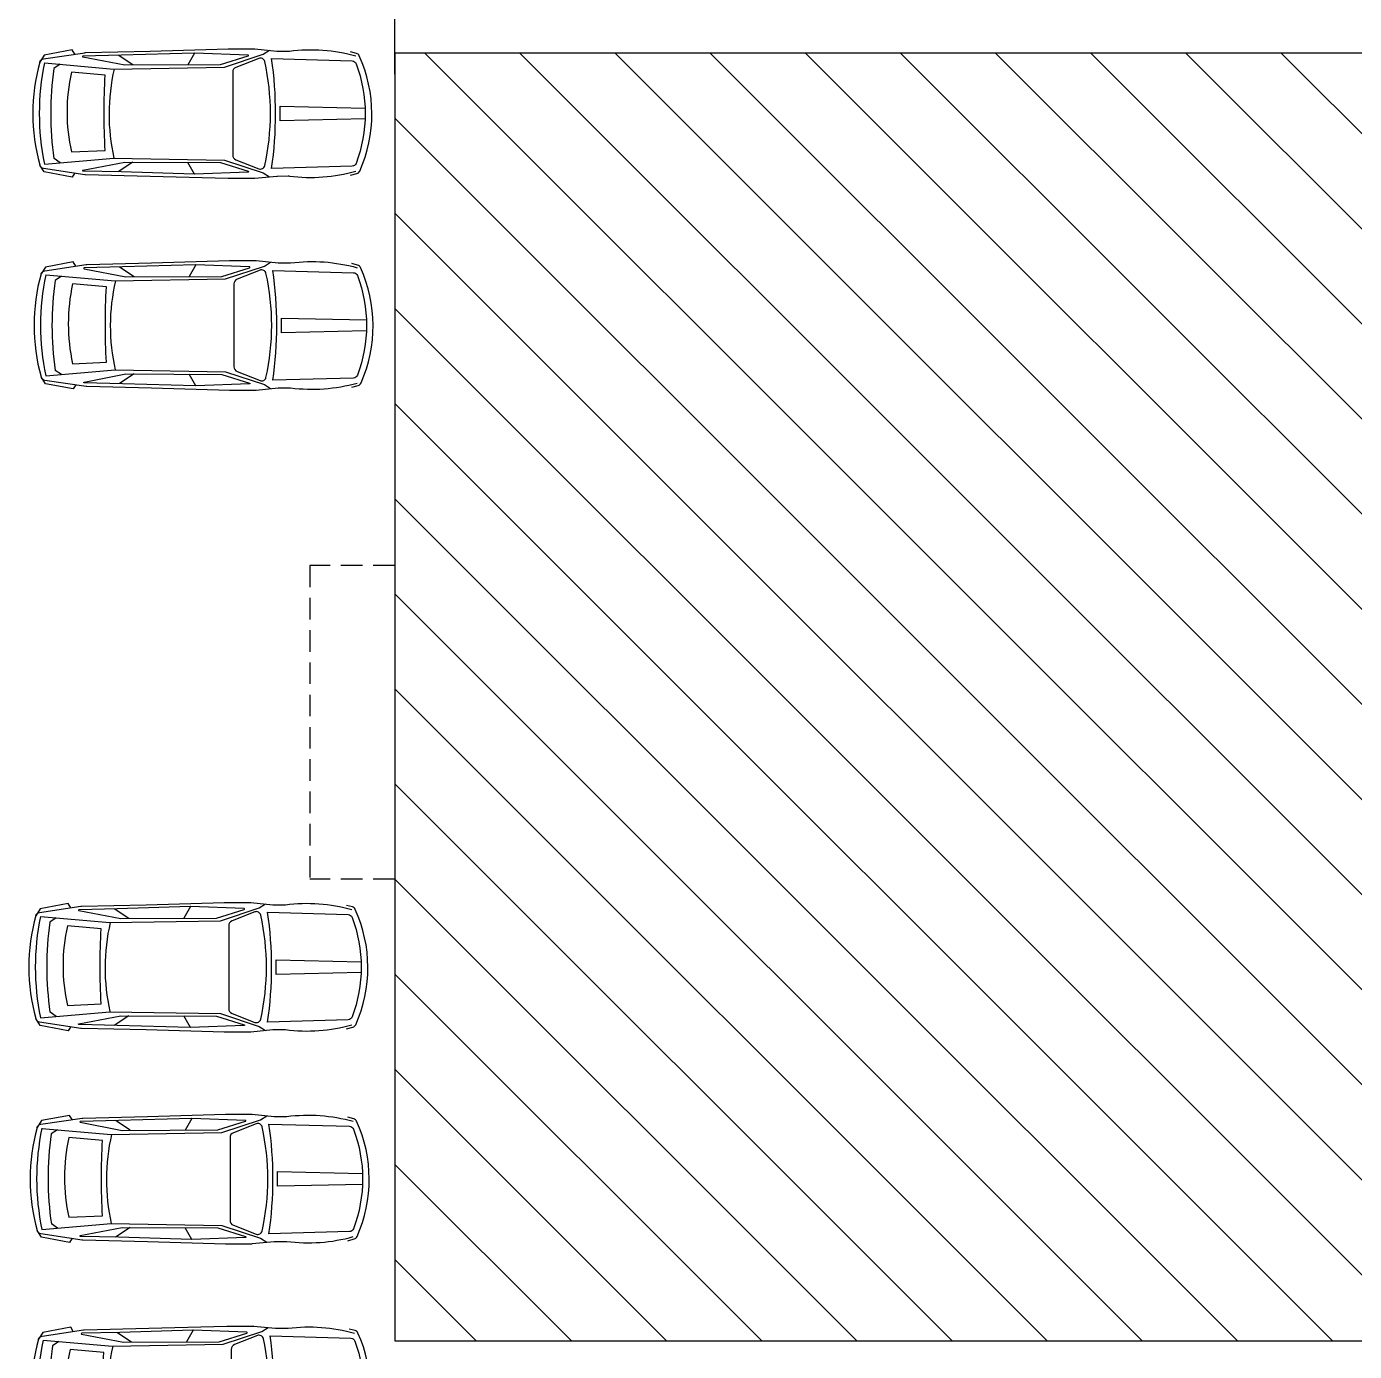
# Model space of a CAD drawing. Extents: x -30 to 1202, y 231 to 898.
# Drawn here: x 95 to 110.66, y 393.66 to 409.29 of the extents above; entities that cross this region are included whole.
import ezdxf

# ---------------------------------------------------------------- set-up
doc = ezdxf.new("R2010")
doc.units = 0
doc.header["$LTSCALE"] = 0.04
doc.linetypes.add('DASHED2', pattern=[9.525, 6.35, -3.175])
doc.layers.get('0').update_dxf_attribs({"linetype": 'CONTINUOUS'})
for name, color, linetype in [('PISO', 1, 'CONTINUOUS'), ('PISOS', 1, 'CONTINUOUS'), ('PISOS1', 3, 'CONTINUOUS'), ('PROYECCIÓN', 2, 'DASHED2')]:
    doc.layers.add(name, color=color, linetype=linetype)

# ---------------------------------------------------------------- blocks, each defined once
blk = doc.blocks.new('Aupln001')
for p, q in [((-2.821, 0.58), (-2.994, 0.694)), ((-2.093, 0.72), (-2.17, 0.582)), ((-3.678, 0.587), (-3.751, 0.537)), ((-3.678, -0.575), (-3.75, -0.526)), ((-2.821, -0.568), (-2.994, -0.682)), ((-2.093, -0.708), (-2.17, -0.571))]:
    blk.add_line(p, q)
for points in [[(-3.506, 0.706), (-3.537, 0.756), (-3.865, 0.694), (-3.918, 0.613, -0.296775), (-3.875, 0.651), (-3.386, 0.724, -0.031441), (-3.379, 0.725), (-2.615, 0.743, 0.001455), (-2.615, 0.743), (-1.694, 0.77, -0.007326), (-1.692, 0.77), (-1.386, 0.77, -0.025363), (-1.38, 0.77), (-1.12, 0.743, 0.024637), (-1.115, 0.743), (-0.986, 0.743, 0.032795), (-0.973, 0.743, -0.100755), (-0.189, 0.686)], [(-0.253, -0.723), (-0.177, -0.703, 0.226888), (-0.143, -0.674, 0.214205), (-0.149, 0.687, 0.224603), (-0.183, 0.716), (-0.253, 0.734)], [(-3.506, -0.695), (-3.537, -0.745), (-3.865, -0.683), (-3.918, -0.602, 0.296775), (-3.875, -0.64), (-3.386, -0.713, 0.031441), (-3.379, -0.714), (-2.615, -0.732, -0.001455), (-2.615, -0.732), (-1.694, -0.759, 0.007326), (-1.692, -0.759), (-1.386, -0.759, 0.025363), (-1.38, -0.758), (-1.12, -0.732, -0.024637), (-1.115, -0.732), (-0.986, -0.731, -0.032795), (-0.973, -0.732, 0.100755), (-0.189, -0.675)]]:
    blk.add_lwpolyline(points, format="xyb")
for points in [[(-3.862, 0.603), (-3.043, 0.531), (-1.74, 0.554), (-1.283, 0.705), (-1.209, 0.752)], [(-0.079, -0.058), (-1.081, -0.081), (-1.081, 0.092), (-0.079, 0.069)], [(-3.862, -0.592), (-3.043, -0.52), (-1.74, -0.543), (-1.283, -0.693), (-1.209, -0.741)]]:
    blk.add_lwpolyline(points)
for points in [[(-2.957, 0.695, -0.001613), (-2.958, 0.695), (-3.408, 0.684, 0.898845), (-3.409, 0.674), (-2.916, 0.579), (-1.785, 0.584), (-1.458, 0.686, 0.843434), (-1.459, 0.696), (-2.092, 0.72, 0.016499), (-2.095, 0.72)], [(-1.264, 0.62, 0.460891), (-1.334, 0.657), (-1.603, 0.551, 0.30819), (-1.642, 0.494), (-1.642, -0.482, 0.30819), (-1.603, -0.54), (-1.334, -0.646, 0.460891), (-1.264, -0.609, 0.109577)], [(-0.233, -0.616), (-1.183, -0.643, 0.072437), (-1.183, 0.654), (-0.233, 0.627, -0.304109), (-0.186, 0.593, -0.182739), (-0.186, -0.582, -0.304109)], [(-3.545, -0.447), (-3.146, -0.429, -0.030108), (-3.146, 0.459), (-3.545, 0.494, 0.109099)], [(-2.957, -0.683, 0.001613), (-2.958, -0.683), (-3.408, -0.673, -0.898845), (-3.409, -0.663), (-2.916, -0.568), (-1.785, -0.573), (-1.458, -0.675, -0.843434), (-1.459, -0.685), (-2.092, -0.708, -0.016499), (-2.095, -0.708)]]:
    blk.add_lwpolyline(points, format="xyb", close=True)
for centre, radius, start, end in [((-1.703, 0.006), 2.297, 164.6672, 195.3328), ((-1.004, 0.006), 2.92, 168.1984, 191.8016), ((-0.075, 0.009), 3.714, 171.8338, 188.2809), ((-0.749, -0.001), 2.352, 166.9232, 192.7419)]:
    blk.add_arc(centre, radius, start, end)

msp = doc.modelspace()

# ---------------------------------------------------------------- linework, layer by layer
at = {"layer": 'PISO'}
msp.add_line((99.339, 408.732), (99.339, 425.525), dxfattribs=at)
at = {"layer": 'PISOS'}
for p, q in [((114.893, 393.781), (99.693, 408.981)), ((116.016, 393.781), (100.816, 408.981)), ((117.138, 393.781), (101.938, 408.981)), ((118.261, 393.781), (103.061, 408.981)), ((119.383, 393.781), (104.183, 408.981)), ((120.506, 393.781), (105.306, 408.981)), ((121.628, 393.781), (106.428, 408.981)), ((122.751, 393.781), (107.551, 408.981)), ((123.873, 393.781), (108.673, 408.981)), ((124.247, 394.53), (109.796, 408.981)), ((113.771, 393.781), (99.339, 408.212)), ((112.648, 393.781), (99.339, 407.09)), ((111.526, 393.781), (99.339, 405.967)), ((110.403, 393.781), (99.339, 404.845)), ((109.28, 393.781), (99.339, 403.722)), ((108.158, 393.781), (99.339, 402.6)), ((107.035, 393.781), (99.339, 401.477)), ((105.913, 393.781), (99.339, 400.355)), ((104.79, 393.781), (99.339, 399.232)), ((103.668, 393.781), (99.339, 398.11)), ((102.545, 393.781), (99.339, 396.987)), ((101.423, 393.781), (99.339, 395.864)), ((100.3, 393.781), (99.339, 394.742))]:
    msp.add_line(p, q, dxfattribs=at)
at = {"layer": 'PISOS1'}
for p, q in [((99.339, 408.981), (99.339, 393.781)), ((124.247, 408.981), (99.339, 408.981)), ((99.339, 393.781), (124.247, 393.781))]:
    msp.add_line(p, q, dxfattribs=at)
at = {"layer": 'PROYECCIÓN', "color": 1}
for p, q in [((99.339, 402.932), (98.339, 402.932)), ((98.339, 402.932), (98.339, 399.232)), ((99.339, 399.232), (98.339, 399.232))]:
    msp.add_line(p, q, dxfattribs=at)

# ---------------------------------------------------------------- block references
at = {"layer": 'PISOS'}
for p in [(99.069, 408.262), (99.084, 405.762), (99.022, 398.187), (99.038, 395.687), (99.053, 393.187)]:
    msp.add_blockref('Aupln001', p, dxfattribs=at)

doc.saveas('drawing.dxf')
